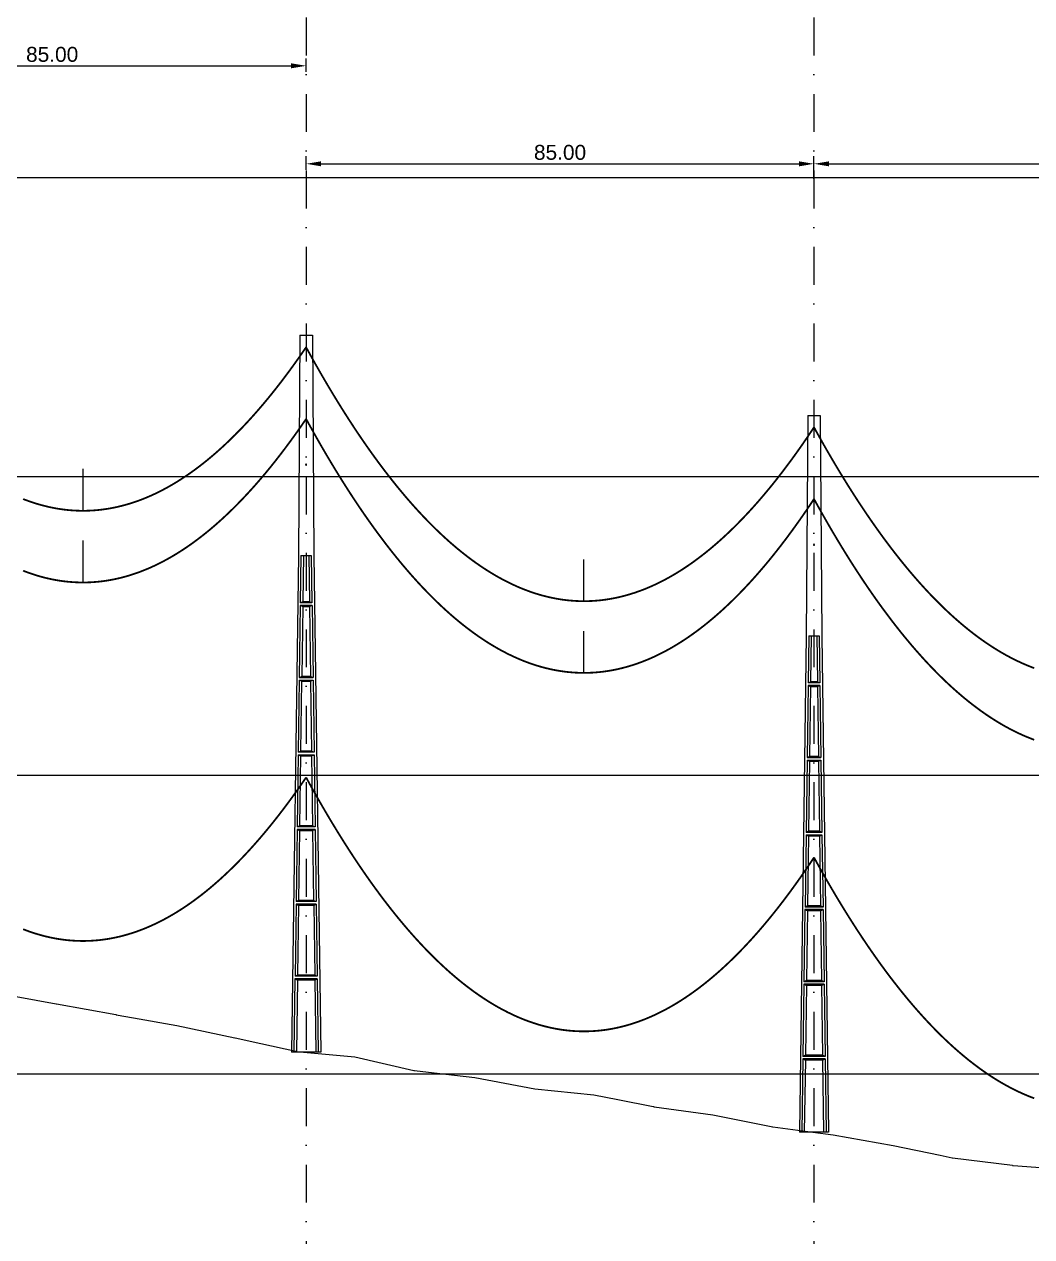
# Model space of a CAD drawing. Header units: metres. Extents: x -121 to 9872, y 3505 to 10721.
# Drawn here: x 6894 to 7062.6, y 8772.7 to 8975.7 of the extents above; entities that cross this region are included whole.
import ezdxf

# ---------------------------------------------------------------- set-up
doc = ezdxf.new("R2010")
doc.units = ezdxf.units.M
doc.header["$PDMODE"] = 2
doc.linetypes.add('DASHDOT', pattern=[25.4, 12.7, -6.35, 0, -6.35])
for name, color, linetype in [('CON-EOL- CA MAGNOLIA', 210, 'Continuous'), ('CON-EOL- PROJEÇÃO', 22, 'Continuous'), ('cotas', 7, 'Continuous'), ('Grade', 9, 'Continuous'), ('Ind.Rot', 8, 'DASHDOT'), ('Modelo_CotaTerreno_Perfil', 7, 'Continuous'), ('POSTE DT', 7, 'Continuous')]:
    doc.layers.add(name, color=color, linetype=linetype)
doc.styles.get("Standard").update_dxf_attribs({"font": 'arial.ttf'})
doc.dimstyles.new('ISO-25', dxfattribs={"dimtxt": 2.5, "dimasz": 2.5, "dimexe": 1.25, "dimexo": 0.625, "dimtad": 1, "dimzin": 1, "dimtxsty": 'Standard', "dimcen": 2.5, "dimaunit": 1, "dimadec": 3, "dimazin": 3, "dimtfac": 1, "dimtmove": 0, "dimatfit": 3, "dimfxlon": 1, "dimarcsym": 0})

# ---------------------------------------------------------------- blocks, each defined once
blk = doc.blocks.new('*U1')
at = {"layer": 'POSTE DT', "extrusion": (0, 1, 0)}
for p, q in [((-3.31, 378.23), (-4.05, 262)), ((-3.31, 378.23), (3.31, 378.23)), ((3.31, 378.23), (4.06, 262)), ((-4.05, 262), (-7.72, 0)), ((-4.05, 262), (-4.05, 262)), ((-2.73, 262), (-3.08, 237.05)), ((-2.73, 262), (2.75, 262)), ((-1.42, 262), (-1.77, 237.57)), ((1.43, 262), (1.77, 237.57)), ((2.75, 262), (3.1, 237.05)), ((4.06, 262), (7.72, 0)), ((3.1, 237.05), (-3.08, 237.05)), ((-3.1, 235.74), (-3.63, 197.65)), ((3.11, 235.73), (-3.1, 235.74)), ((-1.8, 235.21), (-2.32, 198.19)), ((1.8, 235.21), (2.32, 198.19)), ((3.11, 235.73), (3.65, 197.65)), ((-3.65, 196.34), (-4.19, 158.25)), ((-2.35, 195.8), (-2.87, 158.8)), ((2.35, 195.8), (2.87, 158.8)), ((3.66, 196.34), (4.2, 158.25)), ((-4.21, 156.94), (-4.74, 118.85)), ((-2.9, 156.39), (-3.42, 119.41)), ((2.91, 156.39), (3.42, 119.41)), ((4.21, 156.94), (4.75, 118.85)), ((-4.76, 117.54), (-5.29, 79.45)), ((4.77, 117.54), (-4.76, 117.54)), ((4.75, 118.85), (-4.74, 118.85)), ((-3.46, 116.98), (-3.97, 80.02)), ((3.46, 116.98), (3.98, 80.02)), ((4.77, 117.54), (5.3, 79.45)), ((-5.31, 78.14), (-5.85, 40.06)), ((5.32, 78.14), (-5.31, 78.14)), ((5.3, 79.45), (-5.29, 79.45)), ((-4.01, 77.57), (-4.53, 40.63)), ((4.01, 77.57), (4.53, 40.63)), ((5.32, 78.14), (5.85, 40.06)), ((-5.86, 38.74), (-6.41, 0)), ((5.87, 38.74), (-5.86, 38.74)), ((5.85, 40.06), (-5.85, 40.06)), ((5.87, 38.74), (6.41, 0)), ((-4.56, 38.17), (-5.1, 0)), ((4.56, 38.17), (5.1, 0)), ((-6.41, 0), (-7.72, 0)), ((-5.1, 0), (-6.41, 0)), ((5.1, 0), (-5.1, 0)), ((6.41, 0), (5.1, 0)), ((7.72, 0), (6.41, 0))]:
    blk.add_line(p, q, dxfattribs=at)
at = {"layer": 'POSTE DT', "ltscale": 3}
for points in [[(-3.65, 196.34), (3.66, 196.34)], [(-3.63, 197.65), (3.65, 197.65)], [(-4.21, 156.94), (4.21, 156.94)], [(4.2, 158.25), (-4.19, 158.25)]]:
    blk.add_lwpolyline(points, dxfattribs=at)
at = {"layer": 'POSTE DT'}
for points, knots in [([(0.25, 309.94), (0.25, 309.93), (0.25, 309.93), (0.25, 309.92), (0.25, 309.91), (0.25, 309.9), (0.25, 309.89), (0.24, 309.85), (0.22, 309.82), (0.19, 309.77), (0.16, 309.74), (0.11, 309.71), (0.08, 309.7), (0.01, 309.68), (-0.02, 309.68), (-0.08, 309.7), (-0.11, 309.71), (-0.16, 309.74), (-0.18, 309.76), (-0.21, 309.8), (-0.22, 309.82), (-0.24, 309.85), (-0.24, 309.87), (-0.25, 309.89), (-0.25, 309.9), (-0.25, 309.92), (-0.25, 309.92), (-0.25, 309.93), (-0.25, 309.94), (-0.25, 309.95), (-0.25, 309.95), (-0.25, 309.96), (-0.25, 309.97), (-0.24, 310), (-0.23, 310.02), (-0.21, 310.07), (-0.2, 310.09), (-0.15, 310.14), (-0.13, 310.15), (-0.07, 310.18), (-0.03, 310.19), (0.03, 310.19), (0.06, 310.18), (0.12, 310.16), (0.14, 310.14), (0.18, 310.11), (0.2, 310.09), (0.21, 310.06), (0.22, 310.05), (0.23, 310.04), (0.24, 310.01), (0.24, 309.99), (0.25, 309.97), (0.25, 309.96), (0.25, 309.95), (0.25, 309.94), (0.25, 309.94), (0.25, 309.94), (0.25, 309.94)], [-54.728303, -54.728303, -54.728303, -54.728303, -54.309038, -54.309038, -53.647169, -53.647169, -52.532885, -52.532885, -48.86224, -48.86224, -45.282765, -45.282765, -41.52867, -41.52867, -37.867486, -37.867486, -34.454589, -34.454589, -31.301423, -31.301423, -28.48103, -28.48103, -26.961755, -26.961755, -25.7544, -25.7544, -25.136228, -25.136228, -24.64409, -24.64409, -24.094201, -24.094201, -23.191199, -23.191199, -20.494482, -20.494482, -17.342863, -17.342863, -13.645538, -13.645538, -9.835989, -9.835989, -6.296781, -6.296781, -3.005029, -3.005029, 0, 0, 0, 1.527594, 1.527594, 3.697216, 3.697216, 4.489727, 4.489727, 5.01438, 5.01438, 5.095313, 5.095313, 5.095313, 5.095313]), ([(-1.77, 237.57), (-1.99, 237.49), (-2.21, 237.4), (-2.64, 237.22), (-2.86, 237.14), (-3.08, 237.05)], [0, 0, 0, 0, 56.660495, 56.660495, 113.412826, 113.412826, 113.412826, 113.412826]), ([(1.77, 237.57), (1.18, 237.57), (0.59, 237.57), (-0.59, 237.57), (-1.18, 237.57), (-1.77, 237.57)], [0, 0, 0, 0, 67.306894, 67.306894, 134.614447, 134.614447, 134.614447, 134.614447]), ([(3.1, 237.05), (2.87, 237.14), (2.65, 237.23), (2.21, 237.4), (1.99, 237.49), (1.77, 237.57)], [0, 0, 0, 0, 56.738948, 56.738948, 113.38731, 113.38731, 113.38731, 113.38731]), ([(-3.1, 235.74), (-2.88, 235.65), (-2.67, 235.56), (-2.23, 235.39), (-2.02, 235.3), (-1.8, 235.21)], [0.055576, 0.055576, 0.055576, 0.055576, 56.767409, 56.767409, 113.50757, 113.50757, 113.50757, 113.50757]), ([(-1.8, 235.21), (-1.2, 235.21), (-0.6, 235.21), (0.6, 235.21), (1.2, 235.21), (1.8, 235.21)], [0, 0, 0, 0, 68.567797, 68.567797, 137.136247, 137.136247, 137.136247, 137.136247]), ([(1.8, 235.21), (2.02, 235.3), (2.24, 235.38), (2.68, 235.56), (2.89, 235.65), (3.11, 235.73)], [0, 0, 0, 0, 56.845349, 56.845349, 113.599799, 113.599799, 113.599799, 113.599799]), ([(-3.65, 196.34), (-3.43, 196.25), (-3.22, 196.16), (-2.78, 195.98), (-2.57, 195.89), (-2.35, 195.8)], [0.054307, 0.054307, 0.054307, 0.054307, 63.527131, 63.527131, 127.063246, 127.063246, 127.063246, 127.063246]), ([(-2.32, 198.19), (-2.54, 198.1), (-2.76, 198.01), (-3.2, 197.83), (-3.41, 197.74), (-3.63, 197.65)], [0, 0, 0, 0, 63.412073, 63.412073, 126.777421, 126.777421, 126.777421, 126.777421]), ([(-2.35, 195.8), (-1.57, 195.8), (-0.78, 195.8), (0.79, 195.8), (1.57, 195.8), (2.35, 195.8)], [0, 0, 0, 0, 89.585713, 89.585713, 179.17191, 179.17191, 179.17191, 179.17191]), ([(2.32, 198.19), (1.55, 198.19), (0.77, 198.19), (-0.77, 198.19), (-1.55, 198.19), (-2.32, 198.19)], [0, 0, 0, 0, 88.31008, 88.31008, 176.620652, 176.620652, 176.620652, 176.620652]), ([(3.65, 197.65), (3.43, 197.74), (3.2, 197.83), (2.76, 198.01), (2.54, 198.1), (2.32, 198.19)], [0, 0, 0, 0, 63.488119, 63.488119, 126.880939, 126.880939, 126.880939, 126.880939]), ([(2.35, 195.8), (2.57, 195.89), (2.79, 195.98), (3.23, 196.16), (3.45, 196.25), (3.66, 196.34)], [0, 0, 0, 0, 63.60246, 63.60246, 127.109696, 127.109696, 127.109696, 127.109696]), ([(-4.21, 156.94), (-3.99, 156.85), (-3.77, 156.75), (-3.34, 156.57), (-3.12, 156.48), (-2.9, 156.39)], [0.053423, 0.053423, 0.053423, 0.053423, 70.429742, 70.429742, 140.90167, 140.90167, 140.90167, 140.90167]), ([(-2.87, 158.8), (-3.09, 158.71), (-3.31, 158.62), (-3.75, 158.43), (-3.97, 158.34), (-4.19, 158.25)], [0, 0, 0, 0, 70.301707, 70.301707, 140.590947, 140.590947, 140.590947, 140.590947]), ([(-2.9, 156.39), (-1.94, 156.39), (-0.97, 156.39), (0.97, 156.39), (1.94, 156.39), (2.91, 156.39)], [0, 0, 0, 0, 110.60219, 110.60219, 221.20473, 221.20473, 221.20473, 221.20473]), ([(2.87, 158.8), (1.92, 158.8), (0.96, 158.8), (-0.96, 158.8), (-1.91, 158.8), (-2.87, 158.8)], [0, 0, 0, 0, 109.314454, 109.314454, 218.629264, 218.629264, 218.629264, 218.629264]), ([(4.2, 158.25), (3.98, 158.34), (3.76, 158.44), (3.31, 158.62), (3.09, 158.71), (2.87, 158.8)], [0, 0, 0, 0, 70.379198, 70.379198, 140.659718, 140.659718, 140.659718, 140.659718]), ([(2.91, 156.39), (3.12, 156.48), (3.34, 156.57), (3.78, 156.75), (4, 156.85), (4.21, 156.94)], [0, 0, 0, 0, 70.506649, 70.506649, 140.914701, 140.914701, 140.914701, 140.914701]), ([(-4.76, 117.54), (-4.54, 117.45), (-4.32, 117.35), (-3.89, 117.17), (-3.67, 117.07), (-3.46, 116.98)], [0.052784, 0.052784, 0.052784, 0.052784, 77.438432, 77.438432, 154.950301, 154.950301, 154.950301, 154.950301]), ([(-3.42, 119.41), (-3.64, 119.32), (-3.86, 119.23), (-4.3, 119.04), (-4.52, 118.95), (-4.74, 118.85)], [0, 0, 0, 0, 77.299547, 77.299547, 154.618634, 154.618634, 154.618634, 154.618634]), ([(-3.46, 116.98), (-2.3, 116.98), (-1.15, 116.98), (1.15, 116.98), (2.31, 116.98), (3.46, 116.98)], [0, 0, 0, 0, 131.617604, 131.617604, 263.235447, 263.235447, 263.235447, 263.235447]), ([(3.42, 119.41), (2.28, 119.41), (1.14, 119.41), (-1.14, 119.41), (-2.28, 119.41), (-3.42, 119.41)], [0, 0, 0, 0, 130.319901, 130.319901, 260.640046, 260.640046, 260.640046, 260.640046]), ([(4.75, 118.85), (4.53, 118.95), (4.31, 119.04), (3.87, 119.23), (3.64, 119.32), (3.42, 119.41)], [0, 0, 0, 0, 77.381597, 77.381597, 154.66183, 154.66183, 154.66183, 154.66183]), ([(3.46, 116.98), (3.68, 117.07), (3.89, 117.17), (4.33, 117.35), (4.55, 117.45), (4.77, 117.54)], [0, 0, 0, 0, 77.520013, 77.520013, 154.938747, 154.938747, 154.938747, 154.938747]), ([(-5.31, 78.14), (-5.09, 78.05), (-4.88, 77.95), (-4.44, 77.76), (-4.23, 77.67), (-4.01, 77.57)], [0.052308, 0.052308, 0.052308, 0.052308, 84.527725, 84.527725, 169.158824, 169.158824, 169.158824, 169.158824]), ([(-3.97, 80.02), (-4.19, 79.93), (-4.41, 79.83), (-4.85, 79.64), (-5.07, 79.55), (-5.29, 79.45)], [0, 0, 0, 0, 84.379671, 84.379671, 168.809376, 168.809376, 168.809376, 168.809376]), ([(-4.01, 77.57), (-2.67, 77.57), (-1.34, 77.57), (1.34, 77.57), (2.67, 77.57), (4.01, 77.57)], [0, 0, 0, 0, 152.632212, 152.632212, 305.264569, 305.264569, 305.264569, 305.264569]), ([(3.98, 80.02), (2.65, 80.02), (1.33, 80.02), (-1.32, 80.02), (-2.65, 80.02), (-3.97, 80.02)], [0, 0, 0, 0, 151.326157, 151.326157, 302.652465, 302.652465, 302.652465, 302.652465]), ([(5.3, 79.45), (5.08, 79.55), (4.86, 79.64), (4.42, 79.83), (4.2, 79.93), (3.98, 80.02)], [0, 0, 0, 0, 84.46863, 84.46863, 168.833721, 168.833721, 168.833721, 168.833721]), ([(4.01, 77.57), (4.23, 77.67), (4.45, 77.76), (4.88, 77.95), (5.1, 78.05), (5.32, 78.14)], [0, 0, 0, 0, 84.616316, 84.616316, 169.129178, 169.129178, 169.129178, 169.129178]), ([(-5.86, 38.74), (-5.65, 38.65), (-5.43, 38.55), (-5, 38.36), (-4.78, 38.26), (-4.56, 38.17)], [0.026524, 0.026524, 0.026524, 0.026524, 91.679563, 91.679563, 183.466041, 183.466041, 183.466041, 183.466041]), ([(-4.53, 40.63), (-4.75, 40.53), (-4.97, 40.44), (-5.41, 40.25), (-5.63, 40.15), (-5.85, 40.06)], [0, 0, 0, 0, 91.523648, 91.523648, 183.126775, 183.126775, 183.126775, 183.126775]), ([(4.53, 40.63), (3.02, 40.63), (1.51, 40.63), (-1.51, 40.63), (-3.02, 40.63), (-4.53, 40.63)], [0, 0, 0, 0, 172.33304, 172.33304, 344.666151, 344.666151, 344.666151, 344.666151]), ([(5.85, 40.06), (5.63, 40.15), (5.41, 40.25), (4.97, 40.44), (4.75, 40.53), (4.53, 40.63)], [0, 0, 0, 0, 91.621326, 91.621326, 183.137324, 183.137324, 183.137324, 183.137324]), ([(4.56, 38.17), (4.78, 38.26), (5, 38.36), (5.43, 38.55), (5.65, 38.65), (5.87, 38.74)], [0, 0, 0, 0, 91.776928, 91.776928, 183.448614, 183.448614, 183.448614, 183.448614]), ([(-4.56, 38.17), (-3.04, 38.17), (-1.52, 38.17), (1.52, 38.17), (3.04, 38.17), (4.56, 38.17)], [0, 0, 0, 0, 173.646192, 173.646192, 347.292451, 347.292451, 347.292451, 347.292451])]:
    blk.add_open_spline(points, degree=3, knots=knots, dxfattribs=at)
blk = doc.blocks.new('*D127')
at = {"layer": 'cotas', "color": 0, "lineweight": -2, "transparency": 16777216}
for p, q in [((6856.2, 8967.72), (6856.2, 8969.97)), ((6941.2, 8967.72), (6941.2, 8969.97)), ((6858.7, 8968.72), (6938.7, 8968.72))]:
    blk.add_line(p, q, dxfattribs=at)
at = {"layer": 'cotas', "color": 0, "transparency": 16777216}
for points in [[(6858.7, 8969.14), (6858.7, 8968.3), (6856.2, 8968.72)], [(6938.7, 8969.14), (6938.7, 8968.3), (6941.2, 8968.72)]]:
    blk.add_solid(points, dxfattribs=at)
at = {"layer": 'Defpoints', "color": 0, "transparency": 16777216}
for p in [(6941.2, 8968.72), (6856.2, 8940.9), (6941.2, 8923.62)]:
    blk.add_point(p, dxfattribs=at)
at = {"layer": 'cotas', "color": 0, "transparency": 16777216, "insert": (6898.7, 8970.62), "char_height": 2.5, "attachment_point": 5}
blk.add_mtext('85.00', dxfattribs=at)
blk = doc.blocks.new('*D128')
at = {"layer": 'cotas', "color": 0, "lineweight": -2, "transparency": 16777216}
for p, q in [((6941.2, 8951.32), (6941.2, 8953.57)), ((7026.2, 8951.32), (7026.2, 8953.57)), ((6943.7, 8952.32), (7023.7, 8952.32))]:
    blk.add_line(p, q, dxfattribs=at)
at = {"layer": 'cotas', "color": 0, "transparency": 16777216}
for points in [[(6943.7, 8952.73), (6943.7, 8951.9), (6941.2, 8952.32)], [(7023.7, 8952.73), (7023.7, 8951.9), (7026.2, 8952.32)]]:
    blk.add_solid(points, dxfattribs=at)
at = {"layer": 'Defpoints', "color": 0, "transparency": 16777216}
for p in [(7026.2, 8952.32), (6941.2, 8923.62), (7026.2, 8910.22)]:
    blk.add_point(p, dxfattribs=at)
at = {"layer": 'cotas', "color": 0, "transparency": 16777216, "insert": (6983.7, 8954.22), "char_height": 2.5, "attachment_point": 5}
blk.add_mtext('85.00', dxfattribs=at)
blk = doc.blocks.new('*D129')
at = {"layer": 'cotas', "color": 0, "lineweight": -2, "transparency": 16777216}
for p, q in [((7026.2, 8949.82), (7026.2, 8953.57)), ((7115.45, 8949.82), (7115.45, 8953.57)), ((7028.7, 8952.32), (7112.95, 8952.32))]:
    blk.add_line(p, q, dxfattribs=at)
at = {"layer": 'cotas', "color": 0, "transparency": 16777216}
for points in [[(7028.7, 8952.73), (7028.7, 8951.9), (7026.2, 8952.32)], [(7112.95, 8952.73), (7112.95, 8951.9), (7115.45, 8952.32)]]:
    blk.add_solid(points, dxfattribs=at)
at = {"layer": 'Defpoints', "color": 0, "transparency": 16777216}
for p in [(7115.45, 8952.32), (7026.2, 8910.22), (7115.45, 8904.51)]:
    blk.add_point(p, dxfattribs=at)
at = {"layer": 'cotas', "color": 0, "transparency": 16777216, "insert": (7070.82, 8954.44), "char_height": 2.5, "attachment_point": 5}
blk.add_mtext('89,25', dxfattribs=at)

msp = doc.modelspace()

# ---------------------------------------------------------------- linework, layer by layer
at = {"layer": 'CON-EOL- CA MAGNOLIA'}
for p, q in [((6903.863, 8894.248), (6903.863, 8901.248)), ((6903.863, 8882.248), (6903.863, 8889.248)), ((6903.863, 8882.248), (6903.863, 8889.248)), ((6987.704, 8879.119), (6987.704, 8886.119)), ((6987.704, 8867.119), (6987.704, 8874.119)), ((6987.704, 8867.119), (6987.704, 8874.119))]:
    msp.add_line(p, q, dxfattribs=at)
at = {"layer": 'CON-EOL- CA MAGNOLIA', "const_width": 0.3}
for points in [[(6893.838, 8896.218), (6894.261, 8896.055), (6894.684, 8895.9), (6895.106, 8895.751), (6895.529, 8895.609), (6895.952, 8895.475), (6896.375, 8895.347), (6896.798, 8895.226), (6897.221, 8895.113), (6897.644, 8895.006), (6898.067, 8894.906), (6898.49, 8894.814), (6898.912, 8894.728), (6899.335, 8894.65), (6899.758, 8894.578), (6900.181, 8894.514), (6900.604, 8894.456), (6901.027, 8894.406), (6901.45, 8894.362), (6901.873, 8894.326), (6902.296, 8894.296), (6902.718, 8894.274), (6903.141, 8894.258), (6903.564, 8894.25), (6903.987, 8894.248), (6904.41, 8894.254), (6904.833, 8894.266), (6905.256, 8894.286), (6905.679, 8894.313), (6906.101, 8894.346), (6906.524, 8894.387), (6906.947, 8894.434), (6907.37, 8894.489), (6907.793, 8894.551), (6908.216, 8894.619), (6908.639, 8894.695), (6909.062, 8894.778), (6909.485, 8894.867), (6909.907, 8894.964), (6910.33, 8895.068), (6910.753, 8895.178), (6911.176, 8895.296), (6911.599, 8895.421), (6912.022, 8895.553), (6912.445, 8895.692), (6912.868, 8895.837), (6913.291, 8895.99), (6913.713, 8896.15), (6914.136, 8896.317), (6914.559, 8896.491), (6914.982, 8896.671), (6915.405, 8896.859), (6915.828, 8897.054), (6916.251, 8897.256), (6916.674, 8897.465), (6917.097, 8897.681), (6917.519, 8897.904), (6917.942, 8898.134), (6918.365, 8898.371), (6918.788, 8898.615), (6919.211, 8898.866), (6919.634, 8899.124), (6920.057, 8899.389), (6920.48, 8899.661), (6920.902, 8899.941), (6921.325, 8900.227), (6921.748, 8900.52), (6922.171, 8900.82), (6922.594, 8901.127), (6923.017, 8901.442), (6923.44, 8901.763), (6923.863, 8902.091), (6924.286, 8902.427), (6924.708, 8902.769), (6925.131, 8903.119), (6925.554, 8903.475), (6925.977, 8903.838), (6926.4, 8904.209), (6926.823, 8904.587), (6927.246, 8904.971), (6927.669, 8905.363), (6928.092, 8905.762), (6928.514, 8906.167), (6928.937, 8906.58), (6929.36, 8907), (6929.783, 8907.427), (6930.206, 8907.861), (6930.629, 8908.302), (6931.052, 8908.75), (6931.475, 8909.205), (6931.898, 8909.667), (6932.32, 8910.136), (6932.743, 8910.612), (6933.166, 8911.095), (6933.589, 8911.586), (6934.012, 8912.083), (6934.435, 8912.588), (6934.858, 8913.099), (6935.281, 8913.618), (6935.703, 8914.143), (6936.126, 8914.676), (6936.549, 8915.216), (6936.972, 8915.763), (6937.395, 8916.317), (6937.818, 8916.878), (6938.241, 8917.446), (6938.664, 8918.021), (6939.087, 8918.603), (6939.509, 8919.192), (6939.932, 8919.789), (6940.355, 8920.392), (6940.778, 8921.002), (6941.201, 8921.62)], [(6941.201, 8921.62), (6941.624, 8920.848), (6942.047, 8920.084), (6942.47, 8919.327), (6942.893, 8918.576), (6943.315, 8917.833), (6943.738, 8917.097), (6944.161, 8916.369), (6944.584, 8915.647), (6945.007, 8914.932), (6945.43, 8914.225), (6945.853, 8913.524), (6946.276, 8912.831), (6946.699, 8912.145), (6947.121, 8911.466), (6947.544, 8910.794), (6947.967, 8910.129), (6948.39, 8909.471), (6948.813, 8908.82), (6949.236, 8908.177), (6949.659, 8907.54), (6950.082, 8906.911), (6950.504, 8906.288), (6950.927, 8905.673), (6951.35, 8905.065), (6951.773, 8904.464), (6952.196, 8903.87), (6952.619, 8903.283), (6953.042, 8902.703), (6953.465, 8902.13), (6953.888, 8901.564), (6954.31, 8901.006), (6954.733, 8900.454), (6955.156, 8899.91), (6955.579, 8899.372), (6956.002, 8898.842), (6956.425, 8898.318), (6956.848, 8897.802), (6957.271, 8897.293), (6957.694, 8896.791), (6958.116, 8896.296), (6958.539, 8895.808), (6958.962, 8895.327), (6959.385, 8894.853), (6959.808, 8894.386), (6960.231, 8893.926), (6960.654, 8893.474), (6961.077, 8893.028), (6961.5, 8892.589), (6961.922, 8892.157), (6962.345, 8891.733), (6962.768, 8891.315), (6963.191, 8890.905), (6963.614, 8890.502), (6964.037, 8890.105), (6964.46, 8889.716), (6964.883, 8889.333), (6965.305, 8888.958), (6965.728, 8888.59), (6966.151, 8888.229), (6966.574, 8887.874), (6966.997, 8887.527), (6967.42, 8887.187), (6967.843, 8886.854), (6968.266, 8886.528), (6968.689, 8886.209), (6969.111, 8885.897), (6969.534, 8885.592), (6969.957, 8885.294), (6970.38, 8885.003), (6970.803, 8884.719), (6971.226, 8884.443), (6971.649, 8884.173), (6972.072, 8883.91), (6972.495, 8883.654), (6972.917, 8883.406), (6973.34, 8883.164), (6973.763, 8882.929), (6974.186, 8882.701), (6974.609, 8882.481), (6975.032, 8882.267), (6975.455, 8882.06), (6975.878, 8881.861), (6976.301, 8881.668), (6976.723, 8881.483), (6977.146, 8881.304), (6977.569, 8881.132), (6977.992, 8880.968), (6978.415, 8880.81), (6978.838, 8880.66), (6979.261, 8880.516), (6979.684, 8880.38), (6980.106, 8880.251), (6980.529, 8880.128), (6980.952, 8880.013), (6981.375, 8879.904), (6981.798, 8879.803), (6982.221, 8879.708), (6982.644, 8879.621), (6983.067, 8879.541), (6983.49, 8879.467), (6983.912, 8879.401), (6984.335, 8879.342), (6984.758, 8879.289), (6985.181, 8879.244), (6985.604, 8879.206), (6986.027, 8879.174), (6986.45, 8879.15), (6986.873, 8879.133), (6987.296, 8879.122), (6987.718, 8879.119), (6988.141, 8879.123), (6988.564, 8879.134), (6988.987, 8879.151), (6989.41, 8879.176), (6989.833, 8879.208), (6990.256, 8879.247), (6990.679, 8879.292), (6991.101, 8879.345), (6991.524, 8879.405), (6991.947, 8879.472), (6992.37, 8879.546), (6992.793, 8879.627), (6993.216, 8879.715), (6993.639, 8879.809), (6994.062, 8879.911), (6994.485, 8880.02), (6994.907, 8880.136), (6995.33, 8880.259), (6995.753, 8880.389), (6996.176, 8880.526), (6996.599, 8880.67), (6997.022, 8880.821), (6997.445, 8880.979), (6997.868, 8881.144), (6998.291, 8881.316), (6998.713, 8881.495), (6999.136, 8881.681), (6999.559, 8881.874), (6999.982, 8882.074), (7000.405, 8882.281), (7000.828, 8882.495), (7001.251, 8882.717), (7001.674, 8882.945), (7002.097, 8883.18), (7002.519, 8883.422), (7002.942, 8883.671), (7003.365, 8883.928), (7003.788, 8884.191), (7004.211, 8884.461), (7004.634, 8884.738), (7005.057, 8885.023), (7005.48, 8885.314), (7005.902, 8885.613), (7006.325, 8885.918), (7006.748, 8886.23), (7007.171, 8886.55), (7007.594, 8886.877), (7008.017, 8887.21), (7008.44, 8887.551), (7008.863, 8887.898), (7009.286, 8888.253), (7009.708, 8888.615), (7010.131, 8888.983), (7010.554, 8889.359), (7010.977, 8889.742), (7011.4, 8890.132), (7011.823, 8890.529), (7012.246, 8890.933), (7012.669, 8891.343), (7013.092, 8891.761), (7013.514, 8892.186), (7013.937, 8892.619), (7014.36, 8893.058), (7014.783, 8893.504), (7015.206, 8893.957), (7015.629, 8894.417), (7016.052, 8894.885), (7016.475, 8895.359), (7016.898, 8895.841), (7017.32, 8896.329), (7017.743, 8896.825), (7018.166, 8897.327), (7018.589, 8897.837), (7019.012, 8898.354), (7019.435, 8898.877), (7019.858, 8899.408), (7020.281, 8899.946), (7020.703, 8900.491), (7021.126, 8901.043), (7021.549, 8901.602), (7021.972, 8902.169), (7022.395, 8902.742), (7022.818, 8903.322), (7023.241, 8903.91), (7023.664, 8904.504), (7024.087, 8905.106), (7024.509, 8905.715), (7024.932, 8906.33), (7025.355, 8906.953), (7025.778, 8907.583), (7026.201, 8908.22)], [(6893.838, 8884.218), (6894.261, 8884.055), (6894.684, 8883.9), (6895.106, 8883.751), (6895.529, 8883.609), (6895.952, 8883.475), (6896.375, 8883.347), (6896.798, 8883.226), (6897.221, 8883.113), (6897.644, 8883.006), (6898.067, 8882.907), (6898.49, 8882.814), (6898.912, 8882.728), (6899.335, 8882.65), (6899.758, 8882.578), (6900.181, 8882.514), (6900.604, 8882.456), (6901.027, 8882.406), (6901.45, 8882.362), (6901.873, 8882.326), (6902.296, 8882.296), (6902.718, 8882.274), (6903.141, 8882.258), (6903.564, 8882.25), (6903.987, 8882.248), (6904.41, 8882.254), (6904.833, 8882.266), (6905.256, 8882.286), (6905.679, 8882.313), (6906.101, 8882.346), (6906.524, 8882.387), (6906.947, 8882.434), (6907.37, 8882.489), (6907.793, 8882.551), (6908.216, 8882.619), (6908.639, 8882.695), (6909.062, 8882.778), (6909.485, 8882.867), (6909.907, 8882.964), (6910.33, 8883.068), (6910.753, 8883.178), (6911.176, 8883.296), (6911.599, 8883.421), (6912.022, 8883.553), (6912.445, 8883.691), (6912.868, 8883.837), (6913.291, 8883.99), (6913.713, 8884.15), (6914.136, 8884.317), (6914.559, 8884.491), (6914.982, 8884.671), (6915.405, 8884.859), (6915.828, 8885.054), (6916.251, 8885.256), (6916.674, 8885.465), (6917.097, 8885.681), (6917.519, 8885.904), (6917.942, 8886.134), (6918.365, 8886.371), (6918.788, 8886.615), (6919.211, 8886.866), (6919.634, 8887.124), (6920.057, 8887.389), (6920.48, 8887.661), (6920.902, 8887.94), (6921.325, 8888.227), (6921.748, 8888.52), (6922.171, 8888.82), (6922.594, 8889.127), (6923.017, 8889.442), (6923.44, 8889.763), (6923.863, 8890.091), (6924.286, 8890.427), (6924.708, 8890.769), (6925.131, 8891.118), (6925.554, 8891.475), (6925.977, 8891.838), (6926.4, 8892.209), (6926.823, 8892.587), (6927.246, 8892.971), (6927.669, 8893.363), (6928.092, 8893.762), (6928.514, 8894.167), (6928.937, 8894.58), (6929.36, 8895), (6929.783, 8895.427), (6930.206, 8895.861), (6930.629, 8896.302), (6931.052, 8896.75), (6931.475, 8897.205), (6931.898, 8897.667), (6932.32, 8898.136), (6932.743, 8898.612), (6933.166, 8899.095), (6933.589, 8899.586), (6934.012, 8900.083), (6934.435, 8900.588), (6934.858, 8901.099), (6935.281, 8901.618), (6935.703, 8902.143), (6936.126, 8902.676), (6936.549, 8903.216), (6936.972, 8903.763), (6937.395, 8904.317), (6937.818, 8904.878), (6938.241, 8905.446), (6938.664, 8906.021), (6939.087, 8906.603), (6939.509, 8907.192), (6939.932, 8907.788), (6940.355, 8908.392), (6940.778, 8909.002), (6941.201, 8909.62)], [(6893.838, 8884.218), (6894.261, 8884.055), (6894.684, 8883.9), (6895.106, 8883.751), (6895.529, 8883.609), (6895.952, 8883.475), (6896.375, 8883.347), (6896.798, 8883.226), (6897.221, 8883.113), (6897.644, 8883.006), (6898.067, 8882.906), (6898.49, 8882.814), (6898.912, 8882.728), (6899.335, 8882.65), (6899.758, 8882.578), (6900.181, 8882.514), (6900.604, 8882.456), (6901.027, 8882.406), (6901.45, 8882.362), (6901.873, 8882.326), (6902.296, 8882.296), (6902.718, 8882.274), (6903.141, 8882.258), (6903.564, 8882.25), (6903.987, 8882.248), (6904.41, 8882.254), (6904.833, 8882.266), (6905.256, 8882.286), (6905.679, 8882.313), (6906.101, 8882.346), (6906.524, 8882.387), (6906.947, 8882.434), (6907.37, 8882.489), (6907.793, 8882.551), (6908.216, 8882.619), (6908.639, 8882.695), (6909.062, 8882.778), (6909.485, 8882.867), (6909.907, 8882.964), (6910.33, 8883.068), (6910.753, 8883.178), (6911.176, 8883.296), (6911.599, 8883.421), (6912.022, 8883.553), (6912.445, 8883.691), (6912.868, 8883.837), (6913.291, 8883.99), (6913.713, 8884.15), (6914.136, 8884.317), (6914.559, 8884.491), (6914.982, 8884.671), (6915.405, 8884.859), (6915.828, 8885.054), (6916.251, 8885.256), (6916.674, 8885.465), (6917.097, 8885.681), (6917.519, 8885.904), (6917.942, 8886.134), (6918.365, 8886.371), (6918.788, 8886.615), (6919.211, 8886.866), (6919.634, 8887.124), (6920.057, 8887.389), (6920.48, 8887.661), (6920.902, 8887.941), (6921.325, 8888.227), (6921.748, 8888.52), (6922.171, 8888.82), (6922.594, 8889.127), (6923.017, 8889.442), (6923.44, 8889.763), (6923.863, 8890.091), (6924.286, 8890.427), (6924.708, 8890.769), (6925.131, 8891.119), (6925.554, 8891.475), (6925.977, 8891.838), (6926.4, 8892.209), (6926.823, 8892.587), (6927.246, 8892.971), (6927.669, 8893.363), (6928.092, 8893.762), (6928.514, 8894.167), (6928.937, 8894.58), (6929.36, 8895), (6929.783, 8895.427), (6930.206, 8895.861), (6930.629, 8896.302), (6931.052, 8896.75), (6931.475, 8897.205), (6931.898, 8897.667), (6932.32, 8898.136), (6932.743, 8898.612), (6933.166, 8899.095), (6933.589, 8899.586), (6934.012, 8900.083), (6934.435, 8900.588), (6934.858, 8901.099), (6935.281, 8901.618), (6935.703, 8902.143), (6936.126, 8902.676), (6936.549, 8903.216), (6936.972, 8903.763), (6937.395, 8904.317), (6937.818, 8904.878), (6938.241, 8905.446), (6938.664, 8906.021), (6939.087, 8906.603), (6939.509, 8907.192), (6939.932, 8907.789), (6940.355, 8908.392), (6940.778, 8909.002), (6941.201, 8909.62)], [(6941.201, 8909.62), (6941.624, 8908.848), (6942.047, 8908.084), (6942.47, 8907.327), (6942.893, 8906.576), (6943.315, 8905.833), (6943.738, 8905.097), (6944.161, 8904.369), (6944.584, 8903.647), (6945.007, 8902.932), (6945.43, 8902.225), (6945.853, 8901.524), (6946.276, 8900.831), (6946.699, 8900.145), (6947.121, 8899.466), (6947.544, 8898.794), (6947.967, 8898.129), (6948.39, 8897.471), (6948.813, 8896.82), (6949.236, 8896.177), (6949.659, 8895.54), (6950.082, 8894.911), (6950.504, 8894.288), (6950.927, 8893.673), (6951.35, 8893.065), (6951.773, 8892.464), (6952.196, 8891.87), (6952.619, 8891.283), (6953.042, 8890.703), (6953.465, 8890.13), (6953.888, 8889.564), (6954.31, 8889.006), (6954.733, 8888.454), (6955.156, 8887.91), (6955.579, 8887.372), (6956.002, 8886.842), (6956.425, 8886.319), (6956.848, 8885.802), (6957.271, 8885.293), (6957.694, 8884.791), (6958.116, 8884.296), (6958.539, 8883.808), (6958.962, 8883.327), (6959.385, 8882.853), (6959.808, 8882.386), (6960.231, 8881.926), (6960.654, 8881.474), (6961.077, 8881.028), (6961.5, 8880.589), (6961.922, 8880.158), (6962.345, 8879.733), (6962.768, 8879.315), (6963.191, 8878.905), (6963.614, 8878.502), (6964.037, 8878.105), (6964.46, 8877.716), (6964.883, 8877.333), (6965.305, 8876.958), (6965.728, 8876.59), (6966.151, 8876.229), (6966.574, 8875.875), (6966.997, 8875.527), (6967.42, 8875.187), (6967.843, 8874.854), (6968.266, 8874.528), (6968.689, 8874.209), (6969.111, 8873.897), (6969.534, 8873.592), (6969.957, 8873.294), (6970.38, 8873.003), (6970.803, 8872.72), (6971.226, 8872.443), (6971.649, 8872.173), (6972.072, 8871.91), (6972.495, 8871.654), (6972.917, 8871.406), (6973.34, 8871.164), (6973.763, 8870.929), (6974.186, 8870.701), (6974.609, 8870.481), (6975.032, 8870.267), (6975.455, 8870.06), (6975.878, 8869.861), (6976.301, 8869.668), (6976.723, 8869.483), (6977.146, 8869.304), (6977.569, 8869.132), (6977.992, 8868.968), (6978.415, 8868.81), (6978.838, 8868.66), (6979.261, 8868.516), (6979.684, 8868.38), (6980.106, 8868.25), (6980.529, 8868.128), (6980.952, 8868.013), (6981.375, 8867.904), (6981.798, 8867.803), (6982.221, 8867.708), (6982.644, 8867.621), (6983.067, 8867.541), (6983.49, 8867.467), (6983.912, 8867.401), (6984.335, 8867.342), (6984.758, 8867.289), (6985.181, 8867.244), (6985.604, 8867.206), (6986.027, 8867.174), (6986.45, 8867.15), (6986.873, 8867.133), (6987.296, 8867.122), (6987.718, 8867.119), (6988.141, 8867.123), (6988.564, 8867.134), (6988.987, 8867.151), (6989.41, 8867.176), (6989.833, 8867.208), (6990.256, 8867.247), (6990.679, 8867.292), (6991.101, 8867.345), (6991.524, 8867.405), (6991.947, 8867.472), (6992.37, 8867.546), (6992.793, 8867.627), (6993.216, 8867.715), (6993.639, 8867.809), (6994.062, 8867.911), (6994.485, 8868.02), (6994.907, 8868.136), (6995.33, 8868.259), (6995.753, 8868.389), (6996.176, 8868.526), (6996.599, 8868.67), (6997.022, 8868.821), (6997.445, 8868.979), (6997.868, 8869.144), (6998.291, 8869.316), (6998.713, 8869.495), (6999.136, 8869.681), (6999.559, 8869.874), (6999.982, 8870.074), (7000.405, 8870.281), (7000.828, 8870.495), (7001.251, 8870.717), (7001.674, 8870.945), (7002.097, 8871.18), (7002.519, 8871.422), (7002.942, 8871.671), (7003.365, 8871.928), (7003.788, 8872.191), (7004.211, 8872.461), (7004.634, 8872.738), (7005.057, 8873.023), (7005.48, 8873.314), (7005.902, 8873.613), (7006.325, 8873.918), (7006.748, 8874.23), (7007.171, 8874.55), (7007.594, 8874.877), (7008.017, 8875.21), (7008.44, 8875.551), (7008.863, 8875.898), (7009.286, 8876.253), (7009.708, 8876.615), (7010.131, 8876.983), (7010.554, 8877.359), (7010.977, 8877.742), (7011.4, 8878.132), (7011.823, 8878.529), (7012.246, 8878.932), (7012.669, 8879.343), (7013.092, 8879.761), (7013.514, 8880.186), (7013.937, 8880.619), (7014.36, 8881.058), (7014.783, 8881.504), (7015.206, 8881.957), (7015.629, 8882.417), (7016.052, 8882.885), (7016.475, 8883.359), (7016.898, 8883.841), (7017.32, 8884.329), (7017.743, 8884.825), (7018.166, 8885.327), (7018.589, 8885.837), (7019.012, 8886.354), (7019.435, 8886.877), (7019.858, 8887.408), (7020.281, 8887.946), (7020.703, 8888.491), (7021.126, 8889.043), (7021.549, 8889.602), (7021.972, 8890.169), (7022.395, 8890.742), (7022.818, 8891.322), (7023.241, 8891.91), (7023.664, 8892.504), (7024.087, 8893.106), (7024.509, 8893.714), (7024.932, 8894.33), (7025.355, 8894.953), (7025.778, 8895.583), (7026.201, 8896.22)], [(6941.201, 8909.62), (6941.624, 8908.848), (6942.047, 8908.084), (6942.47, 8907.327), (6942.893, 8906.576), (6943.315, 8905.833), (6943.738, 8905.097), (6944.161, 8904.369), (6944.584, 8903.647), (6945.007, 8902.932), (6945.43, 8902.225), (6945.853, 8901.524), (6946.276, 8900.831), (6946.699, 8900.145), (6947.121, 8899.466), (6947.544, 8898.794), (6947.967, 8898.129), (6948.39, 8897.471), (6948.813, 8896.82), (6949.236, 8896.177), (6949.659, 8895.54), (6950.082, 8894.911), (6950.504, 8894.288), (6950.927, 8893.673), (6951.35, 8893.065), (6951.773, 8892.464), (6952.196, 8891.87), (6952.619, 8891.283), (6953.042, 8890.703), (6953.465, 8890.13), (6953.888, 8889.564), (6954.31, 8889.006), (6954.733, 8888.454), (6955.156, 8887.91), (6955.579, 8887.372), (6956.002, 8886.842), (6956.425, 8886.318), (6956.848, 8885.802), (6957.271, 8885.293), (6957.694, 8884.791), (6958.116, 8884.296), (6958.539, 8883.808), (6958.962, 8883.327), (6959.385, 8882.853), (6959.808, 8882.386), (6960.231, 8881.926), (6960.654, 8881.474), (6961.077, 8881.028), (6961.5, 8880.589), (6961.922, 8880.158), (6962.345, 8879.733), (6962.768, 8879.315), (6963.191, 8878.905), (6963.614, 8878.502), (6964.037, 8878.105), (6964.46, 8877.716), (6964.883, 8877.333), (6965.305, 8876.958), (6965.728, 8876.59), (6966.151, 8876.229), (6966.574, 8875.874), (6966.997, 8875.527), (6967.42, 8875.187), (6967.843, 8874.854), (6968.266, 8874.528), (6968.689, 8874.209), (6969.111, 8873.897), (6969.534, 8873.592), (6969.957, 8873.294), (6970.38, 8873.003), (6970.803, 8872.719), (6971.226, 8872.443), (6971.649, 8872.173), (6972.072, 8871.91), (6972.495, 8871.654), (6972.917, 8871.406), (6973.34, 8871.164), (6973.763, 8870.929), (6974.186, 8870.701), (6974.609, 8870.481), (6975.032, 8870.267), (6975.455, 8870.06), (6975.878, 8869.861), (6976.301, 8869.668), (6976.723, 8869.483), (6977.146, 8869.304), (6977.569, 8869.132), (6977.992, 8868.968), (6978.415, 8868.81), (6978.838, 8868.66), (6979.261, 8868.516), (6979.684, 8868.38), (6980.106, 8868.25), (6980.529, 8868.128), (6980.952, 8868.013), (6981.375, 8867.904), (6981.798, 8867.803), (6982.221, 8867.708), (6982.644, 8867.621), (6983.067, 8867.541), (6983.49, 8867.467), (6983.912, 8867.401), (6984.335, 8867.342), (6984.758, 8867.289), (6985.181, 8867.244), (6985.604, 8867.206), (6986.027, 8867.174), (6986.45, 8867.15), (6986.873, 8867.133), (6987.296, 8867.122), (6987.718, 8867.119), (6988.141, 8867.123), (6988.564, 8867.134), (6988.987, 8867.151), (6989.41, 8867.176), (6989.833, 8867.208), (6990.256, 8867.247), (6990.679, 8867.292), (6991.101, 8867.345), (6991.524, 8867.405), (6991.947, 8867.472), (6992.37, 8867.546), (6992.793, 8867.627), (6993.216, 8867.714), (6993.639, 8867.809), (6994.062, 8867.911), (6994.485, 8868.02), (6994.907, 8868.136), (6995.33, 8868.259), (6995.753, 8868.389), (6996.176, 8868.526), (6996.599, 8868.67), (6997.022, 8868.821), (6997.445, 8868.979), (6997.868, 8869.144), (6998.291, 8869.316), (6998.713, 8869.495), (6999.136, 8869.681), (6999.559, 8869.874), (6999.982, 8870.074), (7000.405, 8870.281), (7000.828, 8870.495), (7001.251, 8870.717), (7001.674, 8870.945), (7002.097, 8871.18), (7002.519, 8871.422), (7002.942, 8871.671), (7003.365, 8871.928), (7003.788, 8872.191), (7004.211, 8872.461), (7004.634, 8872.738), (7005.057, 8873.023), (7005.48, 8873.314), (7005.902, 8873.613), (7006.325, 8873.918), (7006.748, 8874.23), (7007.171, 8874.55), (7007.594, 8874.877), (7008.017, 8875.21), (7008.44, 8875.551), (7008.863, 8875.898), (7009.286, 8876.253), (7009.708, 8876.615), (7010.131, 8876.983), (7010.554, 8877.359), (7010.977, 8877.742), (7011.4, 8878.132), (7011.823, 8878.528), (7012.246, 8878.933), (7012.669, 8879.343), (7013.092, 8879.761), (7013.514, 8880.186), (7013.937, 8880.619), (7014.36, 8881.058), (7014.783, 8881.504), (7015.206, 8881.957), (7015.629, 8882.417), (7016.052, 8882.885), (7016.475, 8883.359), (7016.898, 8883.841), (7017.32, 8884.329), (7017.743, 8884.825), (7018.166, 8885.327), (7018.589, 8885.837), (7019.012, 8886.354), (7019.435, 8886.877), (7019.858, 8887.408), (7020.281, 8887.946), (7020.703, 8888.491), (7021.126, 8889.043), (7021.549, 8889.602), (7021.972, 8890.169), (7022.395, 8890.742), (7022.818, 8891.322), (7023.241, 8891.91), (7023.664, 8892.504), (7024.087, 8893.106), (7024.509, 8893.714), (7024.932, 8894.33), (7025.355, 8894.953), (7025.778, 8895.583), (7026.201, 8896.22)], [(7026.201, 8908.22), (7026.645, 8907.415), (7027.089, 8906.617), (7027.533, 8905.827), (7027.977, 8905.045), (7028.421, 8904.271), (7028.865, 8903.505), (7029.309, 8902.747), (7029.753, 8901.996), (7030.197, 8901.254), (7030.641, 8900.519), (7031.085, 8899.792), (7031.529, 8899.073), (7031.973, 8898.362), (7032.417, 8897.658), (7032.861, 8896.962), (7033.305, 8896.274), (7033.749, 8895.594), (7034.193, 8894.922), (7034.637, 8894.258), (7035.081, 8893.601), (7035.525, 8892.952), (7035.969, 8892.311), (7036.413, 8891.678), (7036.857, 8891.053), (7037.301, 8890.435), (7037.746, 8889.826), (7038.19, 8889.223), (7038.634, 8888.629), (7039.078, 8888.043), (7039.522, 8887.464), (7039.966, 8886.894), (7040.41, 8886.331), (7040.854, 8885.775), (7041.298, 8885.228), (7041.742, 8884.688), (7042.186, 8884.156), (7042.63, 8883.632), (7043.074, 8883.116), (7043.518, 8882.608), (7043.962, 8882.107), (7044.406, 8881.614), (7044.85, 8881.129), (7045.294, 8880.651), (7045.738, 8880.182), (7046.182, 8879.72), (7046.626, 8879.266), (7047.07, 8878.819), (7047.514, 8878.381), (7047.958, 8877.95), (7048.402, 8877.527), (7048.846, 8877.112), (7049.29, 8876.704), (7049.734, 8876.305), (7050.178, 8875.913), (7050.622, 8875.528), (7051.066, 8875.152), (7051.51, 8874.783), (7051.954, 8874.422), (7052.398, 8874.069), (7052.842, 8873.724), (7053.286, 8873.386), (7053.73, 8873.056), (7054.174, 8872.734), (7054.618, 8872.419), (7055.062, 8872.112), (7055.506, 8871.814), (7055.95, 8871.522), (7056.394, 8871.239), (7056.838, 8870.963), (7057.282, 8870.695), (7057.726, 8870.435), (7058.17, 8870.182), (7058.614, 8869.938), (7059.058, 8869.701), (7059.502, 8869.471), (7059.947, 8869.25), (7060.391, 8869.036), (7060.835, 8868.83), (7061.279, 8868.631), (7061.723, 8868.441), (7062.167, 8868.258), (7062.611, 8868.083), (7063.055, 8867.915)], [(7026.201, 8896.22), (7026.645, 8895.415), (7027.089, 8894.617), (7027.533, 8893.827), (7027.977, 8893.045), (7028.421, 8892.271), (7028.865, 8891.505), (7029.309, 8890.747), (7029.753, 8889.996), (7030.197, 8889.254), (7030.641, 8888.519), (7031.085, 8887.792), (7031.529, 8887.073), (7031.973, 8886.361), (7032.417, 8885.658), (7032.861, 8884.962), (7033.305, 8884.274), (7033.749, 8883.594), (7034.193, 8882.922), (7034.637, 8882.258), (7035.081, 8881.601), (7035.525, 8880.952), (7035.969, 8880.311), (7036.413, 8879.678), (7036.857, 8879.053), (7037.301, 8878.435), (7037.746, 8877.825), (7038.19, 8877.223), (7038.634, 8876.629), (7039.078, 8876.043), (7039.522, 8875.464), (7039.966, 8874.894), (7040.41, 8874.331), (7040.854, 8873.775), (7041.298, 8873.228), (7041.742, 8872.688), (7042.186, 8872.157), (7042.63, 8871.632), (7043.074, 8871.116), (7043.518, 8870.608), (7043.962, 8870.107), (7044.406, 8869.614), (7044.85, 8869.129), (7045.294, 8868.651), (7045.738, 8868.182), (7046.182, 8867.72), (7046.626, 8867.266), (7047.07, 8866.819), (7047.514, 8866.381), (7047.958, 8865.95), (7048.402, 8865.527), (7048.846, 8865.112), (7049.29, 8864.704), (7049.734, 8864.305), (7050.178, 8863.913), (7050.622, 8863.528), (7051.066, 8863.152), (7051.51, 8862.783), (7051.954, 8862.422), (7052.398, 8862.069), (7052.842, 8861.724), (7053.286, 8861.386), (7053.73, 8861.056), (7054.174, 8860.734), (7054.618, 8860.419), (7055.062, 8860.113), (7055.506, 8859.814), (7055.95, 8859.522), (7056.394, 8859.239), (7056.838, 8858.963), (7057.282, 8858.695), (7057.726, 8858.435), (7058.17, 8858.182), (7058.614, 8857.938), (7059.058, 8857.701), (7059.502, 8857.471), (7059.947, 8857.25), (7060.391, 8857.036), (7060.835, 8856.83), (7061.279, 8856.631), (7061.723, 8856.441), (7062.167, 8856.258), (7062.611, 8856.083), (7063.055, 8855.915)], [(7026.201, 8896.22), (7026.645, 8895.415), (7027.089, 8894.617), (7027.533, 8893.827), (7027.977, 8893.045), (7028.421, 8892.271), (7028.865, 8891.505), (7029.309, 8890.747), (7029.753, 8889.996), (7030.197, 8889.254), (7030.641, 8888.519), (7031.085, 8887.792), (7031.529, 8887.073), (7031.973, 8886.362), (7032.417, 8885.658), (7032.861, 8884.962), (7033.305, 8884.274), (7033.749, 8883.594), (7034.193, 8882.922), (7034.637, 8882.258), (7035.081, 8881.601), (7035.525, 8880.952), (7035.969, 8880.311), (7036.413, 8879.678), (7036.857, 8879.053), (7037.301, 8878.435), (7037.746, 8877.826), (7038.19, 8877.223), (7038.634, 8876.629), (7039.078, 8876.043), (7039.522, 8875.464), (7039.966, 8874.894), (7040.41, 8874.331), (7040.854, 8873.775), (7041.298, 8873.228), (7041.742, 8872.688), (7042.186, 8872.156), (7042.63, 8871.632), (7043.074, 8871.116), (7043.518, 8870.608), (7043.962, 8870.107), (7044.406, 8869.614), (7044.85, 8869.129), (7045.294, 8868.651), (7045.738, 8868.182), (7046.182, 8867.72), (7046.626, 8867.266), (7047.07, 8866.819), (7047.514, 8866.381), (7047.958, 8865.95), (7048.402, 8865.527), (7048.846, 8865.112), (7049.29, 8864.704), (7049.734, 8864.305), (7050.178, 8863.913), (7050.622, 8863.528), (7051.066, 8863.152), (7051.51, 8862.783), (7051.954, 8862.422), (7052.398, 8862.069), (7052.842, 8861.724), (7053.286, 8861.386), (7053.73, 8861.056), (7054.174, 8860.734), (7054.618, 8860.419), (7055.062, 8860.112), (7055.506, 8859.813), (7055.95, 8859.522), (7056.394, 8859.239), (7056.838, 8858.963), (7057.282, 8858.695), (7057.726, 8858.435), (7058.17, 8858.182), (7058.614, 8857.938), (7059.058, 8857.701), (7059.502, 8857.471), (7059.947, 8857.25), (7060.391, 8857.036), (7060.835, 8856.83), (7061.279, 8856.631), (7061.723, 8856.441), (7062.167, 8856.258), (7062.611, 8856.083), (7063.055, 8855.915)]]:
    msp.add_lwpolyline(points, dxfattribs=at)
at = {"layer": 'CON-EOL- PROJEÇÃO', "const_width": 0.3}
for points in [[(6893.838, 8824.218), (6894.261, 8824.055), (6894.684, 8823.9), (6895.106, 8823.751), (6895.529, 8823.609), (6895.952, 8823.475), (6896.375, 8823.347), (6896.798, 8823.226), (6897.221, 8823.113), (6897.644, 8823.006), (6898.067, 8822.906), (6898.49, 8822.814), (6898.912, 8822.728), (6899.335, 8822.65), (6899.758, 8822.578), (6900.181, 8822.514), (6900.604, 8822.456), (6901.027, 8822.406), (6901.45, 8822.362), (6901.873, 8822.326), (6902.296, 8822.296), (6902.718, 8822.274), (6903.141, 8822.258), (6903.564, 8822.25), (6903.987, 8822.248), (6904.41, 8822.254), (6904.833, 8822.266), (6905.256, 8822.286), (6905.679, 8822.313), (6906.101, 8822.346), (6906.524, 8822.387), (6906.947, 8822.434), (6907.37, 8822.489), (6907.793, 8822.551), (6908.216, 8822.619), (6908.639, 8822.695), (6909.062, 8822.778), (6909.485, 8822.867), (6909.907, 8822.964), (6910.33, 8823.068), (6910.753, 8823.178), (6911.176, 8823.296), (6911.599, 8823.421), (6912.022, 8823.553), (6912.445, 8823.692), (6912.868, 8823.837), (6913.291, 8823.99), (6913.713, 8824.15), (6914.136, 8824.317), (6914.559, 8824.491), (6914.982, 8824.671), (6915.405, 8824.859), (6915.828, 8825.054), (6916.251, 8825.256), (6916.674, 8825.465), (6917.097, 8825.681), (6917.519, 8825.904), (6917.942, 8826.134), (6918.365, 8826.371), (6918.788, 8826.615), (6919.211, 8826.866), (6919.634, 8827.124), (6920.057, 8827.389), (6920.48, 8827.661), (6920.902, 8827.941), (6921.325, 8828.227), (6921.748, 8828.52), (6922.171, 8828.82), (6922.594, 8829.127), (6923.017, 8829.442), (6923.44, 8829.763), (6923.863, 8830.091), (6924.286, 8830.427), (6924.708, 8830.769), (6925.131, 8831.119), (6925.554, 8831.475), (6925.977, 8831.838), (6926.4, 8832.209), (6926.823, 8832.587), (6927.246, 8832.971), (6927.669, 8833.363), (6928.092, 8833.762), (6928.514, 8834.167), (6928.937, 8834.58), (6929.36, 8835), (6929.783, 8835.427), (6930.206, 8835.861), (6930.629, 8836.302), (6931.052, 8836.75), (6931.475, 8837.205), (6931.898, 8837.667), (6932.32, 8838.136), (6932.743, 8838.612), (6933.166, 8839.095), (6933.589, 8839.586), (6934.012, 8840.083), (6934.435, 8840.588), (6934.858, 8841.099), (6935.281, 8841.618), (6935.703, 8842.143), (6936.126, 8842.676), (6936.549, 8843.216), (6936.972, 8843.763), (6937.395, 8844.317), (6937.818, 8844.878), (6938.241, 8845.446), (6938.664, 8846.021), (6939.087, 8846.603), (6939.509, 8847.192), (6939.932, 8847.789), (6940.355, 8848.392), (6940.778, 8849.002), (6941.201, 8849.62)], [(6941.201, 8849.62), (6941.624, 8848.848), (6942.047, 8848.084), (6942.47, 8847.327), (6942.893, 8846.576), (6943.315, 8845.833), (6943.738, 8845.097), (6944.161, 8844.369), (6944.584, 8843.647), (6945.007, 8842.932), (6945.43, 8842.225), (6945.853, 8841.524), (6946.276, 8840.831), (6946.699, 8840.145), (6947.121, 8839.466), (6947.544, 8838.794), (6947.967, 8838.129), (6948.39, 8837.471), (6948.813, 8836.82), (6949.236, 8836.177), (6949.659, 8835.54), (6950.082, 8834.911), (6950.504, 8834.288), (6950.927, 8833.673), (6951.35, 8833.065), (6951.773, 8832.464), (6952.196, 8831.87), (6952.619, 8831.283), (6953.042, 8830.703), (6953.465, 8830.13), (6953.888, 8829.564), (6954.31, 8829.006), (6954.733, 8828.454), (6955.156, 8827.91), (6955.579, 8827.372), (6956.002, 8826.842), (6956.425, 8826.318), (6956.848, 8825.802), (6957.271, 8825.293), (6957.694, 8824.791), (6958.116, 8824.296), (6958.539, 8823.808), (6958.962, 8823.327), (6959.385, 8822.853), (6959.808, 8822.386), (6960.231, 8821.926), (6960.654, 8821.474), (6961.077, 8821.028), (6961.5, 8820.589), (6961.922, 8820.157), (6962.345, 8819.733), (6962.768, 8819.315), (6963.191, 8818.905), (6963.614, 8818.502), (6964.037, 8818.105), (6964.46, 8817.716), (6964.883, 8817.333), (6965.305, 8816.958), (6965.728, 8816.59), (6966.151, 8816.229), (6966.574, 8815.874), (6966.997, 8815.527), (6967.42, 8815.187), (6967.843, 8814.854), (6968.266, 8814.528), (6968.689, 8814.209), (6969.111, 8813.897), (6969.534, 8813.592), (6969.957, 8813.294), (6970.38, 8813.003), (6970.803, 8812.719), (6971.226, 8812.443), (6971.649, 8812.173), (6972.072, 8811.91), (6972.495, 8811.654), (6972.917, 8811.406), (6973.34, 8811.164), (6973.763, 8810.929), (6974.186, 8810.701), (6974.609, 8810.481), (6975.032, 8810.267), (6975.455, 8810.06), (6975.878, 8809.861), (6976.301, 8809.668), (6976.723, 8809.483), (6977.146, 8809.304), (6977.569, 8809.132), (6977.992, 8808.968), (6978.415, 8808.81), (6978.838, 8808.66), (6979.261, 8808.516), (6979.684, 8808.38), (6980.106, 8808.25), (6980.529, 8808.128), (6980.952, 8808.013), (6981.375, 8807.904), (6981.798, 8807.803), (6982.221, 8807.708), (6982.644, 8807.621), (6983.067, 8807.541), (6983.49, 8807.467), (6983.912, 8807.401), (6984.335, 8807.342), (6984.758, 8807.289), (6985.181, 8807.244), (6985.604, 8807.206), (6986.027, 8807.174), (6986.45, 8807.15), (6986.873, 8807.133), (6987.296, 8807.122), (6987.718, 8807.119), (6988.141, 8807.123), (6988.564, 8807.134), (6988.987, 8807.151), (6989.41, 8807.176), (6989.833, 8807.208), (6990.256, 8807.247), (6990.679, 8807.292), (6991.101, 8807.345), (6991.524, 8807.405), (6991.947, 8807.472), (6992.37, 8807.546), (6992.793, 8807.627), (6993.216, 8807.715), (6993.639, 8807.809), (6994.062, 8807.911), (6994.485, 8808.02), (6994.907, 8808.136), (6995.33, 8808.259), (6995.753, 8808.389), (6996.176, 8808.526), (6996.599, 8808.67), (6997.022, 8808.821), (6997.445, 8808.979), (6997.868, 8809.144), (6998.291, 8809.316), (6998.713, 8809.495), (6999.136, 8809.681), (6999.559, 8809.874), (6999.982, 8810.074), (7000.405, 8810.281), (7000.828, 8810.495), (7001.251, 8810.717), (7001.674, 8810.945), (7002.097, 8811.18), (7002.519, 8811.422), (7002.942, 8811.671), (7003.365, 8811.928), (7003.788, 8812.191), (7004.211, 8812.461), (7004.634, 8812.738), (7005.057, 8813.023), (7005.48, 8813.314), (7005.902, 8813.613), (7006.325, 8813.918), (7006.748, 8814.23), (7007.171, 8814.55), (7007.594, 8814.877), (7008.017, 8815.21), (7008.44, 8815.551), (7008.863, 8815.898), (7009.286, 8816.253), (7009.708, 8816.615), (7010.131, 8816.983), (7010.554, 8817.359), (7010.977, 8817.742), (7011.4, 8818.132), (7011.823, 8818.529), (7012.246, 8818.933), (7012.669, 8819.343), (7013.092, 8819.761), (7013.514, 8820.186), (7013.937, 8820.619), (7014.36, 8821.058), (7014.783, 8821.504), (7015.206, 8821.957), (7015.629, 8822.417), (7016.052, 8822.885), (7016.475, 8823.359), (7016.898, 8823.841), (7017.32, 8824.329), (7017.743, 8824.825), (7018.166, 8825.327), (7018.589, 8825.837), (7019.012, 8826.354), (7019.435, 8826.877), (7019.858, 8827.408), (7020.281, 8827.946), (7020.703, 8828.491), (7021.126, 8829.043), (7021.549, 8829.602), (7021.972, 8830.169), (7022.395, 8830.742), (7022.818, 8831.322), (7023.241, 8831.91), (7023.664, 8832.504), (7024.087, 8833.106), (7024.509, 8833.715), (7024.932, 8834.33), (7025.355, 8834.953), (7025.778, 8835.583), (7026.201, 8836.22)], [(7026.201, 8836.22), (7026.645, 8835.415), (7027.089, 8834.617), (7027.533, 8833.827), (7027.977, 8833.045), (7028.421, 8832.271), (7028.865, 8831.505), (7029.309, 8830.747), (7029.753, 8829.996), (7030.197, 8829.254), (7030.641, 8828.519), (7031.085, 8827.792), (7031.529, 8827.073), (7031.973, 8826.362), (7032.417, 8825.658), (7032.861, 8824.962), (7033.305, 8824.274), (7033.749, 8823.594), (7034.193, 8822.922), (7034.637, 8822.258), (7035.081, 8821.601), (7035.525, 8820.952), (7035.969, 8820.311), (7036.413, 8819.678), (7036.857, 8819.053), (7037.301, 8818.435), (7037.746, 8817.826), (7038.19, 8817.224), (7038.634, 8816.629), (7039.078, 8816.043), (7039.522, 8815.464), (7039.966, 8814.894), (7040.41, 8814.331), (7040.854, 8813.775), (7041.298, 8813.228), (7041.742, 8812.688), (7042.186, 8812.156), (7042.63, 8811.632), (7043.074, 8811.116), (7043.518, 8810.608), (7043.962, 8810.107), (7044.406, 8809.614), (7044.85, 8809.129), (7045.294, 8808.651), (7045.738, 8808.182), (7046.182, 8807.72), (7046.626, 8807.266), (7047.07, 8806.82), (7047.514, 8806.381), (7047.958, 8805.95), (7048.402, 8805.527), (7048.846, 8805.112), (7049.29, 8804.704), (7049.734, 8804.305), (7050.178, 8803.913), (7050.622, 8803.528), (7051.066, 8803.152), (7051.51, 8802.783), (7051.954, 8802.422), (7052.398, 8802.069), (7052.842, 8801.724), (7053.286, 8801.386), (7053.73, 8801.056), (7054.174, 8800.734), (7054.618, 8800.419), (7055.062, 8800.112), (7055.506, 8799.814), (7055.95, 8799.522), (7056.394, 8799.239), (7056.838, 8798.963), (7057.282, 8798.695), (7057.726, 8798.435), (7058.17, 8798.182), (7058.614, 8797.938), (7059.058, 8797.701), (7059.502, 8797.471), (7059.947, 8797.25), (7060.391, 8797.036), (7060.835, 8796.83), (7061.279, 8796.631), (7061.723, 8796.441), (7062.167, 8796.258), (7062.611, 8796.083), (7063.055, 8795.915)]]:
    msp.add_lwpolyline(points, dxfattribs=at)
at = {"layer": 'Grade'}
for points in [[(0, 8950), (9859.453, 8950)], [(0, 8900), (9859.453, 8900)], [(0, 8850), (9859.453, 8850)], [(0, 8800), (9859.453, 8800)]]:
    msp.add_lwpolyline(points, dxfattribs=at)
at = {"layer": 'Ind.Rot', "linetype": 'DASHDOT', "ltscale": 0.5}
for points in [[(6941.201, 10500), (6941.201, 8300)], [(7026.201, 10500), (7026.201, 8300)]]:
    msp.add_lwpolyline(points, dxfattribs=at)
at = {"layer": 'Modelo_CotaTerreno_Perfil', "linetype": 'Continuous', "lineweight": -3}
msp.add_lwpolyline([(6889.271, 8813.588), (6899.362, 8811.726), (6899.387, 8811.724), (6899.395, 8811.723), (6899.444, 8811.714), (6909.375, 8809.924), (6909.389, 8809.92), (6909.427, 8809.909), (6912.292, 8809.396), (6919.551, 8808.072), (6929.256, 8806.04), (6929.298, 8806.039), (6929.313, 8806.031), (6933.633, 8805.074), (6939.471, 8803.783), (6939.491, 8803.783), (6939.545, 8803.775), (6949.33, 8802.861), (6959.212, 8800.582), (6959.301, 8800.567), (6959.328, 8800.557), (6962.61, 8800.174), (6969.445, 8799.382), (6979.504, 8797.472), (6989.361, 8796.471), (6993.352, 8795.693), (6999.31, 8794.529), (6999.35, 8794.523), (6999.47, 8794.504), (7009.29, 8793.141), (7019.051, 8791.194), (7019.233, 8791.162), (7019.294, 8791.15), (7026.009, 8790.241), (7029.387, 8789.794), (7039.458, 8788.004), (7047.324, 8786.375), (7049.349, 8785.957), (7049.365, 8785.953), (7049.37, 8785.953), (7049.403, 8785.948), (7059.419, 8784.698), (7059.447, 8784.693), (7059.525, 8784.683), (7069.356, 8783.963)], dxfattribs=at)

# ---------------------------------------------------------------- block references
at = {"layer": 'POSTE DT', "xscale": 0.3172702451939489, "yscale": 0.3172702451939489, "zscale": 0.3172702451939489}
for p in [(6941.201, 8803.62), (7026.201, 8790.22)]:
    msp.add_blockref('*U1', p, dxfattribs=at)

# ---------------------------------------------------------------- dimensions: what is measured, and where the dimension line sits
at = {"layer": 'cotas'}
for base, p1, p2, picture, middle in [((6941.201, 8968.722), (6856.201, 8940.9), (6941.201, 8923.62), '*D127', (6898.701, 8970.623)), ((7026.201, 8952.317), (6941.201, 8923.62), (7026.201, 8910.22), '*D128', (6983.701, 8954.219))]:
    dim = msp.add_linear_dim(base=base, p1=p1, p2=p2, dimstyle='ISO-25', dxfattribs=at)
    dim.commit()
    dim.dimension.update_dxf_attribs({"geometry": picture, "text_midpoint": middle})
dim = msp.add_linear_dim(base=(7115.449, 8952.317), p1=(7026.201, 8910.22), p2=(7115.449, 8904.51), dimstyle='ISO-25', override={"dimtmove": 1}, dxfattribs=at)
dim.commit()
dim.dimension.update_dxf_attribs({"geometry": '*D129', "text_midpoint": (7070.825, 8954.445)})

doc.saveas('drawing.dxf')
